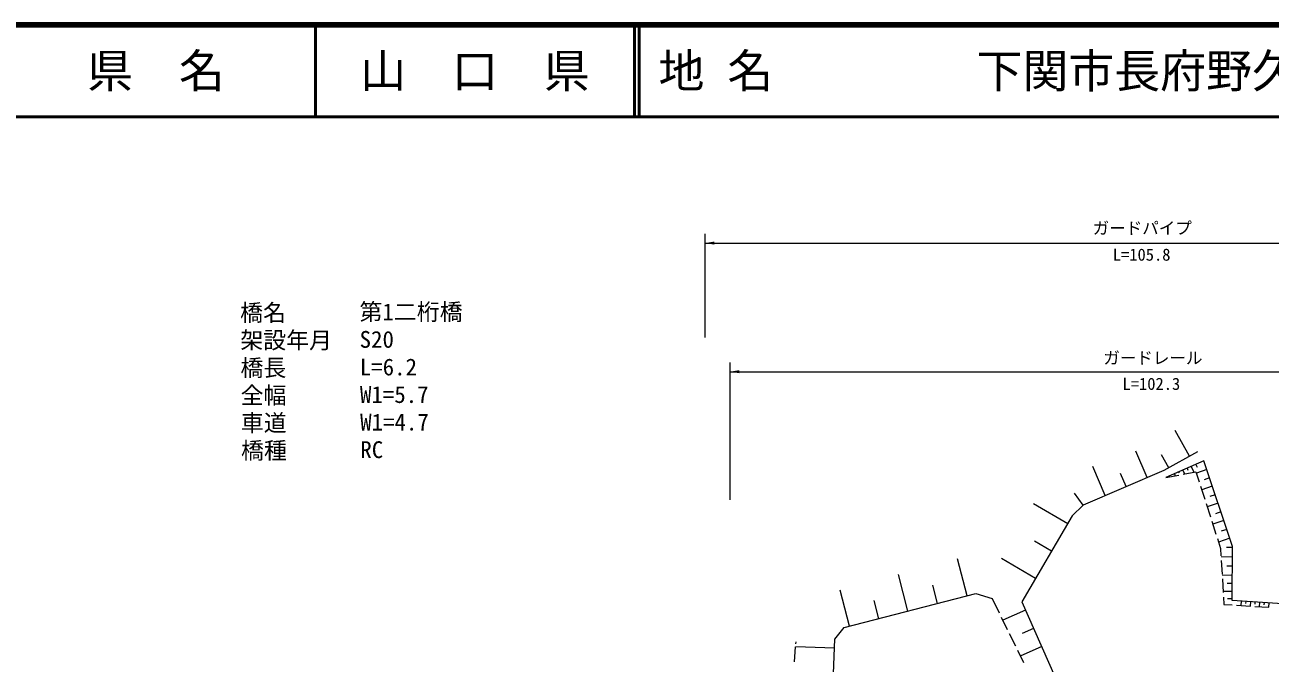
# Model space of a CAD drawing. Units: millimetres, scale not verified. Extents: x 40000 to 680000, y 20000 to 380000.
# Drawn here: x 301351 to 436999, y 310553 to 380000 of the extents above; entities that cross this region are included whole.
import ezdxf
from ezdxf.enums import TextEntityAlignment as Align

# ---------------------------------------------------------------- set-up
doc = ezdxf.new("R2010")
doc.units = ezdxf.units.MM
doc.header["$LTSCALE"] = 1000
for name, color, linetype, lineweight in [('M-BGD', 7, 'Continuous', 13), ('M-STR-HTXT', 7, 'Continuous', 13), ('M-TTL', 2, 'Continuous', 140), ('M-TTL-LINE', 7, 'Continuous', 50)]:
    doc.layers.add(name, color=color, linetype=linetype, lineweight=lineweight)
doc.layers.add('M-TTL-TXT', color=7, linetype='Continuous')
doc.styles.add('ＭＳ ゴシック', font='')
doc.styles.get('ＭＳ ゴシック').set_extended_font_data('MS Gothic')

# ---------------------------------------------------------------- blocks, each defined once
blk = doc.blocks.new('filled_arrow')
at = {"color": 0, "linetype": 'Continuous', "lineweight": -2}
blk.add_solid([(7.5, 1.25), (0, 0), (7.5, -1.25)], dxfattribs=at)

msp = doc.modelspace()

# ---------------------------------------------------------------- linework, layer by layer
at = {"layer": 'M-BGD'}
for p, q in [((428209, 333061), (426640, 335878)), ((423611, 330735), (422385, 333598)), ((425956, 331805), (425171, 333214)), ((429083, 333548), (425441, 331518)), ((429773, 332548), (425655, 330755)), ((432913, 323244), (429773, 332548)), ((425441, 331518), (416643, 327752)), ((419031, 328774), (417675, 331940)), ((421321, 329755), (420708, 331186)), ((425655, 330755), (427040, 331014)), ((426572, 331155), (426664, 330944)), ((427030, 331354), (427076, 331249)), ((427489, 331554), (427672, 331133)), ((427532, 331106), (428917, 331366)), ((427947, 331753), (428039, 331543)), ((428406, 331953), (428681, 331321)), ((428911, 332173), (429049, 331857)), ((428917, 331366), (429263, 330290)), ((430093, 331601), (428964, 331220)), ((429416, 329814), (429876, 328386)), ((430702, 329795), (429548, 329406)), ((430397, 330698), (429833, 330507)), ((416643, 327752), (415685, 329057)), ((431014, 328872), (430437, 328677)), ((414948, 325701), (411230, 327891)), ((416643, 327752), (415455, 326563)), ((430029, 327910), (430489, 326482)), ((431325, 327949), (430145, 327550)), ((431644, 327004), (431054, 326805)), ((415455, 326563), (409951, 317219)), ((430642, 326006), (431101, 324578)), ((431963, 326060), (430755, 325653)), ((432288, 325094), (431685, 324891)), ((413196, 322727), (411337, 323822)), ((431254, 324102), (431600, 323027)), ((432614, 324129), (431380, 323712)), ((431600, 323027), (431648, 322223)), ((432912, 323135), (432260, 323142)), ((432856, 317365), (432913, 323244)), ((403984, 317863), (402945, 321885)), ((411444, 319753), (407744, 321933)), ((432902, 322093), (431655, 322105)), ((431678, 321724), (431768, 320227)), ((397549, 316201), (396522, 320179)), ((432892, 321096), (432269, 321102)), ((400766, 317032), (400247, 319043)), ((432882, 320099), (431775, 320110)), ((431797, 319728), (431887, 318230)), ((432874, 319213), (432320, 319218)), ((391185, 314557), (390169, 318491)), ((390606, 314407), (404952, 318113)), ((404952, 318113), (406728, 317584)), ((406728, 317584), (407494, 316013)), ((432865, 318326), (431881, 318336)), ((431917, 317731), (431965, 316927)), ((432858, 317539), (432365, 317543)), ((394367, 315379), (393853, 317368)), ((410358, 316305), (407887, 315206)), ((409951, 317219), (414331, 307375)), ((431965, 316927), (432854, 316873)), ((455072, 315939), (432856, 317365)), ((433353, 316842), (434851, 316750)), ((433854, 317301), (433823, 316813)), ((434353, 317269), (434337, 317025)), ((434852, 317237), (434821, 316752)), ((435351, 317205), (435335, 316962)), ((435350, 316719), (436847, 316627)), ((435850, 317173), (435819, 316690)), ((436349, 317141), (436333, 316900)), ((436848, 317109), (436817, 316629)), ((407713, 315564), (408370, 314215)), ((389568, 313159), (390606, 314407)), ((408589, 313766), (409246, 312418)), ((411237, 314329), (410002, 313779)), ((385174, 310699), (385312, 312311)), ((385343, 312646), (385374, 312872)), ((389534, 312160), (385344, 312303)), ((389216, 302877), (389568, 313159)), ((412116, 312352), (409783, 311314)), ((409465, 311968), (410122, 310620))]:
    msp.add_line(p, q, dxfattribs=at)
at = {"layer": 'M-STR-HTXT'}
for p, q in [((375451, 346002), (375451, 357259)), ((375451, 356259), (470598, 356259)), ((378184, 328303), (378184, 343262)), ((378184, 342262), (469954, 342262))]:
    msp.add_line(p, q, dxfattribs=at)
at = {"layer": 'M-TTL'}
msp.add_line((680000, 380000), (40000, 380000), dxfattribs=at)
at = {"layer": 'M-TTL-LINE'}
for p, q in [((333000, 380000), (333000, 370000)), ((367750, 380000), (367750, 370000)), ((368250, 380000), (368250, 370000)), ((40000, 370000), (680000, 370000))]:
    msp.add_line(p, q, dxfattribs=at)

# ---------------------------------------------------------------- block references
at = {"layer": 'M-STR-HTXT', "xscale": 133, "yscale": 133}
for p in [(375451, 356259), (378184, 342262)]:
    msp.add_blockref('filled_arrow', p, dxfattribs=at)

# ---------------------------------------------------------------- texts
at = {"layer": 'M-STR-HTXT', "style": 'ＭＳ ゴシック'}
for s, height, p in [('ガードパイプ', 1320, (417670, 357891)), ('第1二桁橋', 1833, (337791, 348777)), ('橋名', 1833, (324791, 348691)), ('架設年月', 1833, (324811, 345691)), ('S20', 1833, (337811, 345777)), ('ガードレール', 1320, (418832, 343763)), ('橋長', 1833, (324831, 342691)), ('L=6.2', 1833, (337831, 342777)), ('全幅', 1833, (324851, 339691)), ('W1=5.7', 1833, (337851, 339777)), ('車道', 1833, (324871, 336691)), ('W1=4.7', 1833, (337871, 336777)), ('橋種', 1833, (324891, 333691)), ('RC', 1833, (337891, 333777))]:
    msp.add_text(s, height=height, dxfattribs=at).set_placement(p, align=Align.MIDDLE_LEFT)
for s, p in [('L=105.8', (423004, 353947)), ('L=102.3', (424066, 339887))]:
    msp.add_text(s, height=1320, dxfattribs=at).set_placement(p, align=Align.BOTTOM_CENTER)
at = {"layer": 'M-TTL-TXT', "style": 'ＭＳ ゴシック'}
for s, p in [('県\u3000名', (315625, 375000)), ('山\u3000口\u3000県', (350375, 375000))]:
    msp.add_text(s, height=3666, dxfattribs=at).set_placement(p, align=Align.MIDDLE_CENTER)
for s, p in [('地 名', (370380, 375000)), ('下関市長府野久留米町・大字豊浦村', (405024, 375000))]:
    msp.add_text(s, height=3666, dxfattribs=at).set_placement(p, align=Align.MIDDLE_LEFT)

doc.saveas('drawing.dxf')
